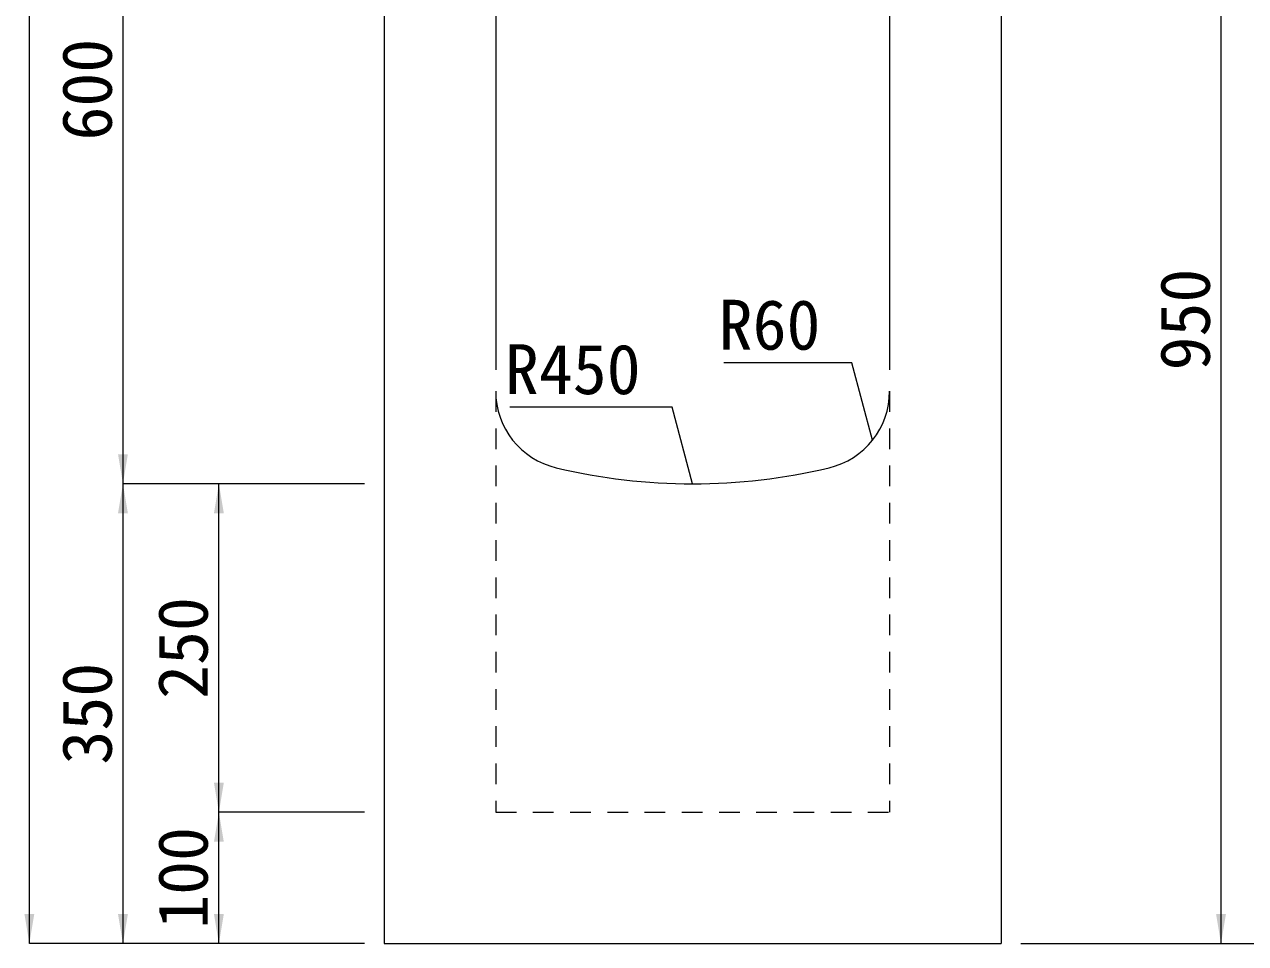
# Model space of a CAD drawing. Units: millimetres at full size. Extents: x -3301 to 90699, y 107523 to 139162.
# Drawn here: x 14143 to 15073, y 111288 to 111987 of the extents above; entities that cross this region are included whole.
import ezdxf
from ezdxf.enums import TextEntityAlignment as Align

# ---------------------------------------------------------------- set-up
doc = ezdxf.new("R2010")
doc.units = ezdxf.units.MM
doc.header["$LTSCALE"] = 21
doc.linetypes.add('USER1', pattern=[1.35, 0.75, -0.6])
for name, color, linetype, lineweight in [('寸法線', 7, 'Continuous', 9), ('引出線', 4, 'Continuous', 9), ('本体', 2, 'Continuous', 9)]:
    doc.layers.add(name, color=color, linetype=linetype, lineweight=lineweight)
doc.styles.add('ＭＳ ゴシック', font='')
doc.styles.get('ＭＳ ゴシック').set_extended_font_data('MS Gothic')

# ---------------------------------------------------------------- blocks, each defined once
blk = doc.blocks.new('filled_arrow')
at = {"color": 0, "linetype": 'Continuous', "lineweight": -2}
blk.add_solid([(7.5, 1.25), (0, 0), (7.5, -1.25)], dxfattribs=at)

msp = doc.modelspace()

# ---------------------------------------------------------------- linework, layer by layer
at = {"layer": '寸法線'}
for p, q in [((14147.2, 111287.57), (14147.2, 112317.57)), ((14218.47, 112237.57), (14218.47, 111637.57)), ((15054.67, 111287.57), (15054.67, 112237.57)), ((14402.31, 111637.57), (14218.47, 111637.57)), ((14218.47, 111637.57), (14218.47, 111287.57)), ((14402.31, 111637.57), (14218.47, 111637.57)), ((14291.54, 111387.57), (14291.54, 111637.57)), ((14402.31, 111637.57), (14291.54, 111637.57)), ((14402.31, 111387.57), (14291.54, 111387.57)), ((14291.54, 111287.57), (14291.54, 111387.57)), ((14402.31, 111387.57), (14291.54, 111387.57)), ((14402.31, 111287.57), (14147.2, 111287.57)), ((14402.31, 111287.57), (14218.47, 111287.57)), ((14402.31, 111287.57), (14291.54, 111287.57)), ((14902.31, 111287.57), (15139.77, 111287.57)), ((14902.31, 111287.57), (15054.67, 111287.57))]:
    msp.add_line(p, q, dxfattribs=at)
at = {"layer": '引出線'}
for points in [[(14789.37, 111670.89), (14773.63, 111729.63), (14676.13, 111729.63)], [(14652.31, 111637.57), (14636.71, 111695.78), (14513.22, 111695.78)]]:
    msp.add_lwpolyline(points, dxfattribs=at)
at = {"layer": '本体', "lineweight": 20}
for p, q in [((14417.31, 112237.57), (14417.31, 111287.57)), ((14502.31, 112237.57), (14502.31, 111724.28)), ((14802.31, 112237.57), (14802.31, 111724.28)), ((14887.31, 112237.57), (14887.31, 111287.57)), ((14417.31, 111287.57), (14887.31, 111287.57))]:
    msp.add_line(p, q, dxfattribs=at)
at = {"layer": '本体', "linetype": 'USER1'}
for p, q in [((14502.31, 111708.1), (14502.31, 111387.57)), ((14802.31, 111708.1), (14802.31, 111387.57)), ((14502.31, 111387.57), (14802.31, 111387.57))]:
    msp.add_line(p, q, dxfattribs=at)
at = {"layer": '本体', "lineweight": 13}
for centre, radius, start, end in [((14562.31, 111708.1), 60, 180, 256.65764), ((14742.31, 111708.1), 60, 283.34236, 0), ((14652.31, 112087.57), 450, 256.65764, 283.34236)]:
    msp.add_arc(centre, radius, start, end, dxfattribs=at)

# ---------------------------------------------------------------- block references
at = {"layer": '寸法線', "xscale": 3, "yscale": 3}
for p, rotation in [((14218.47, 111637.57), 90), ((14218.47, 111637.57), 270), ((14291.54, 111637.57), 270), ((14291.54, 111387.57), 90), ((14291.54, 111387.57), 270), ((14147.2, 111287.57), 90), ((14218.47, 111287.57), 90), ((14291.54, 111287.57), 90), ((15054.67, 111287.57), 90)]:
    msp.add_blockref('filled_arrow', p, dxfattribs=dict(at, rotation=rotation))
at = {"layer": '引出線', "xscale": 0.0667, "yscale": 0.0667, "rotation": 105}
for p in [(14789.37, 111670.89), (14652.31, 111637.57)]:
    msp.add_blockref('filled_arrow', p, dxfattribs=at)

# ---------------------------------------------------------------- texts
at = {"layer": '寸法線', "style": 'ＭＳ ゴシック'}
for s, p in [('600', (14190.97, 111937.57)), ('950', (15027.17, 111762.57)), ('250', (14264.04, 111512.57)), ('350', (14190.97, 111462.57)), ('100', (14264.04, 111337.57))]:
    msp.add_text(s, height=37.98, rotation=90, dxfattribs=at).set_placement(p, align=Align.MIDDLE_CENTER)
at = {"layer": '引出線', "style": 'ＭＳ ゴシック'}
for s, p in [('R60', (14749.63, 111777.63)), ('R450', (14612.71, 111743.78))]:
    msp.add_text(s, height=37.98, dxfattribs=at).set_placement(p, align=Align.TOP_RIGHT)

doc.saveas('drawing.dxf')
